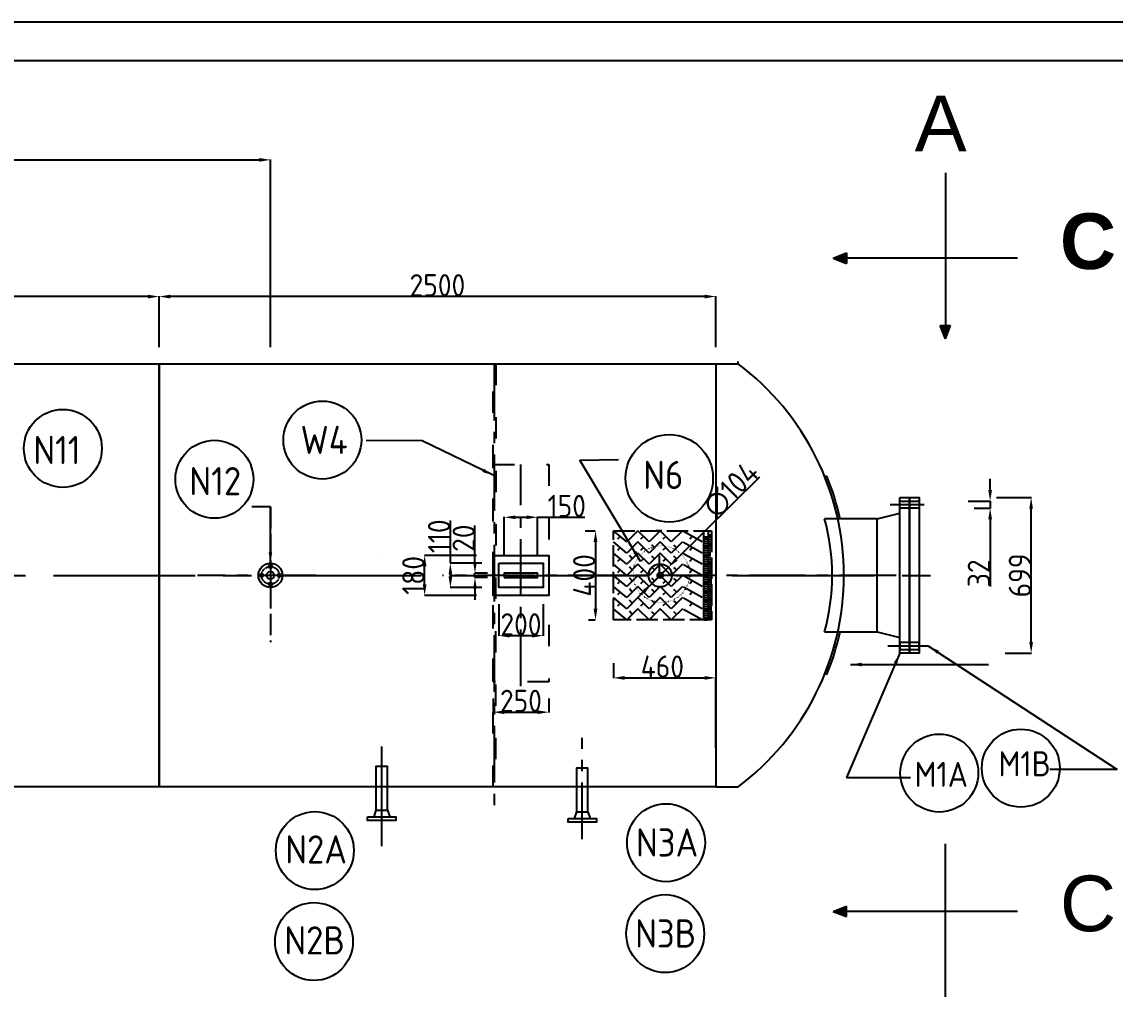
# Model space of a CAD drawing. Header units: inches. Extents: x 45640 to 67593, y 5 to 11258.
# Drawn here: x 57815 to 62724, y 6811 to 11258 of the extents above; entities that cross this region are included whole.
import ezdxf

# ---------------------------------------------------------------- set-up
doc = ezdxf.new("R2010")
doc.units = ezdxf.units.IN
doc.header["$LTSCALE"] = 40
doc.header["$MEASUREMENT"] = 0
for name, pattern in [('ACAD_ISO02W100', [15, 12, -3]), ('ACAD_ISO03W100', [30, 12, -18]), ('CENTER', [50.8, 31.75, -6.35, 6.35, -6.35]), ('DOT', [0.25, 0, -0.25]), ('JIS_08_11', [12.8, 11, -0.6, 0.6, -0.6])]:
    doc.linetypes.add(name, pattern=pattern)
doc.styles.get("Standard").update_dxf_attribs({"font": 'isocp.shx', "height": 100, "bigfont": '@extfont2.shx'})
doc.dimstyles.new('ISO-25', dxfattribs={"dimtxt": 100, "dimasz": 50, "dimexe": 1.25, "dimexo": 75, "dimtad": 1, "dimdec": 0, "dimtxsty": 'Standard', "dimcen": 0, "dimclrd": 1, "dimclre": 1, "dimclrt": 1, "dimazin": 0, "dimtfac": 1, "dimtdec": 0, "dimtmove": 0, "dimatfit": 3, "dimfxl": 1, "dimtfillclr": 1, "dimarcsym": 0})

# ---------------------------------------------------------------- blocks, each defined once
blk = doc.blocks.new('*D754')
at = {"color": 1, "lineweight": -2, "ltscale": 0.2, "transparency": 16777216}
for p, q in [((58431.3, 9797.7), (58431.3, 10026.1)), ((60881.3, 10024.9), (58481.3, 10024.9)), ((60931.3, 9797.7), (60931.3, 10026.1))]:
    blk.add_line(p, q, dxfattribs=at)
at = {"color": 1, "ltscale": 0.2, "transparency": 16777216}
for points in [[(58481.3, 10033.2), (58481.3, 10016.5), (58431.3, 10024.9)], [(60881.3, 10033.2), (60881.3, 10016.5), (60931.3, 10024.9)]]:
    blk.add_solid(points, dxfattribs=at)
at = {"layer": 'Defpoints', "color": 0, "ltscale": 0.2, "transparency": 16777216}
for p in [(58431.3, 10024.9), (58431.3, 9722.7), (60931.3, 9722.7)]:
    blk.add_point(p, dxfattribs=at)
at = {"color": 1, "ltscale": 0.2, "transparency": 16777216, "insert": (59681.3, 10075.5), "char_height": 100, "attachment_point": 5}
blk.add_mtext('2500', dxfattribs=at)
blk = doc.blocks.new('*D755')
at = {"color": 1, "lineweight": -2, "ltscale": 0.2, "transparency": 16777216}
for p, q in [((55931.3, 9797.7), (55931.3, 10026)), ((58381.3, 10024.8), (55981.3, 10024.8)), ((58431.3, 9797.7), (58431.3, 10026))]:
    blk.add_line(p, q, dxfattribs=at)
at = {"color": 1, "ltscale": 0.2, "transparency": 16777216}
for points in [[(55981.3, 10033.1), (55981.3, 10016.4), (55931.3, 10024.8)], [(58381.3, 10033.1), (58381.3, 10016.4), (58431.3, 10024.8)]]:
    blk.add_solid(points, dxfattribs=at)
at = {"layer": 'Defpoints', "color": 0, "ltscale": 0.2, "transparency": 16777216}
for p in [(55931.3, 10024.8), (55931.3, 9722.7), (58431.3, 9722.7)]:
    blk.add_point(p, dxfattribs=at)
at = {"color": 1, "ltscale": 0.2, "transparency": 16777216, "insert": (57181.3, 10075.4), "char_height": 100, "attachment_point": 5}
blk.add_mtext('2500', dxfattribs=at)
blk = doc.blocks.new('*D656')
at = {"color": 1, "lineweight": -2, "ltscale": 0.25, "transparency": 16777216}
for p, q in [((62191.7, 9122), (62348.3, 9122)), ((62347.1, 8473.5), (62347.1, 9072)), ((62230.9, 8423.5), (62348.3, 8423.5))]:
    blk.add_line(p, q, dxfattribs=at)
at = {"color": 1, "ltscale": 0.25, "transparency": 16777216}
for points in [[(62338.8, 9072), (62355.4, 9072), (62347.1, 9122)], [(62338.8, 8473.5), (62355.4, 8473.5), (62347.1, 8423.5)]]:
    blk.add_solid(points, dxfattribs=at)
at = {"layer": 'Defpoints', "color": 0, "ltscale": 0.25, "transparency": 16777216}
for p in [(61441.7, 9122), (62347.1, 9122), (61480.9, 8423.5)]:
    blk.add_point(p, dxfattribs=at)
at = {"color": 1, "ltscale": 0.25, "transparency": 16777216, "insert": (62296.5, 8772.7), "char_height": 100, "attachment_point": 5, "rotation": 90}
blk.add_mtext('699', dxfattribs=at)
blk = doc.blocks.new('*D657')
at = {"color": 1, "lineweight": -2, "ltscale": 0.25, "transparency": 16777216}
for p, q in [((62163, 9156.1), (62163, 9206.1)), ((62064.9, 9106.1), (62164.3, 9106.1)), ((62163, 9106.1), (62163, 9074.4)), ((62091.9, 9074.4), (62164.3, 9074.4)), ((62163, 9024.4), (62163, 8723.5))]:
    blk.add_line(p, q, dxfattribs=at)
at = {"color": 1, "ltscale": 0.25, "transparency": 16777216}
for points in [[(62154.7, 9156.1), (62171.4, 9156.1), (62163, 9106.1)], [(62154.7, 9024.4), (62171.4, 9024.4), (62163, 9074.4)]]:
    blk.add_solid(points, dxfattribs=at)
at = {"layer": 'Defpoints', "color": 0, "ltscale": 0.25, "transparency": 16777216}
for p in [(61314.9, 9106.1), (61341.9, 9074.4), (62163, 9074.4)]:
    blk.add_point(p, dxfattribs=at)
at = {"color": 1, "ltscale": 0.25, "transparency": 16777216, "insert": (62112.4, 8782.1), "char_height": 100, "attachment_point": 5, "rotation": 90}
blk.add_mtext('32', dxfattribs=at)
blk = doc.blocks.new('*D660')
at = {"color": 1, "lineweight": -2, "ltscale": 0.2, "transparency": 16777216}
for p, q in [((53431.3, 9797.7), (53431.3, 10639.9)), ((53481.3, 10638.7), (58881.3, 10638.7)), ((58931.3, 9797.7), (58931.3, 10639.9))]:
    blk.add_line(p, q, dxfattribs=at)
at = {"color": 1, "ltscale": 0.2, "transparency": 16777216}
for points in [[(53481.3, 10647), (53481.3, 10630.3), (53431.3, 10638.7)], [(58881.3, 10647), (58881.3, 10630.3), (58931.3, 10638.7)]]:
    blk.add_solid(points, dxfattribs=at)
at = {"layer": 'Defpoints', "color": 0, "ltscale": 0.2, "transparency": 16777216}
for p in [(58931.3, 10638.7), (53431.3, 9722.7), (58931.3, 9722.7)]:
    blk.add_point(p, dxfattribs=at)
at = {"color": 1, "ltscale": 0.2, "transparency": 16777216, "insert": (56465.3, 10689.3), "char_height": 100, "attachment_point": 5}
blk.add_mtext('5500', dxfattribs=at)
blk = doc.blocks.new('*D627')
at = {"color": 1, "lineweight": -2, "ltscale": 0.2, "transparency": 16777216}
for p, q in [((60345.1, 8972.7), (60389.8, 8972.7)), ((60391, 8922.7), (60391, 8622.7)), ((60359, 8572.7), (60389.8, 8572.7))]:
    blk.add_line(p, q, dxfattribs=at)
at = {"color": 1, "ltscale": 0.2, "transparency": 16777216}
for points in [[(60382.7, 8922.7), (60399.4, 8922.7), (60391, 8972.7)], [(60382.7, 8622.7), (60399.4, 8622.7), (60391, 8572.7)]]:
    blk.add_solid(points, dxfattribs=at)
at = {"layer": 'Defpoints', "color": 0, "ltscale": 0.2, "transparency": 16777216}
for p in [(60420.1, 8972.7), (60391, 8572.7), (60434, 8572.7)]:
    blk.add_point(p, dxfattribs=at)
at = {"color": 1, "ltscale": 0.2, "transparency": 16777216, "insert": (60340.4, 8772.7), "char_height": 100, "attachment_point": 5, "rotation": 90}
blk.add_mtext('400', dxfattribs=at)
blk = doc.blocks.new('*D628')
at = {"color": 1, "lineweight": -2, "ltscale": 0.2, "transparency": 16777216}
for p, q in [((60471.3, 8378.6), (60471.3, 8311.2)), ((60521.3, 8312.4), (60881.3, 8312.4)), ((60931.3, 7997.7), (60931.3, 8313.7))]:
    blk.add_line(p, q, dxfattribs=at)
at = {"color": 1, "ltscale": 0.2, "transparency": 16777216}
for points in [[(60521.3, 8320.7), (60521.3, 8304.1), (60471.3, 8312.4)], [(60881.3, 8320.7), (60881.3, 8304.1), (60931.3, 8312.4)]]:
    blk.add_solid(points, dxfattribs=at)
at = {"layer": 'Defpoints', "color": 0, "ltscale": 0.2, "transparency": 16777216}
for p in [(60471.3, 8453.6), (60931.3, 8312.4), (60931.3, 7922.7)]:
    blk.add_point(p, dxfattribs=at)
at = {"color": 1, "ltscale": 0.2, "transparency": 16777216, "insert": (60691.3, 8363), "char_height": 100, "attachment_point": 5}
blk.add_mtext('460', dxfattribs=at)
blk = doc.blocks.new('*D672')
at = {"color": 1, "lineweight": -2, "ltscale": 0.2, "transparency": 16777216}
for p, q in [((59856.3, 8862.7), (59622.6, 8862.7)), ((59623.8, 8732.7), (59623.8, 8812.7)), ((59856.3, 8682.7), (59622.6, 8682.7))]:
    blk.add_line(p, q, dxfattribs=at)
at = {"color": 1, "ltscale": 0.2, "transparency": 16777216}
for points in [[(59615.5, 8812.7), (59632.2, 8812.7), (59623.8, 8862.7)], [(59615.5, 8732.7), (59632.2, 8732.7), (59623.8, 8682.7)]]:
    blk.add_solid(points, dxfattribs=at)
at = {"layer": 'Defpoints', "color": 0, "ltscale": 0.2, "transparency": 16777216}
for p in [(59623.8, 8862.7), (59931.3, 8862.7), (59931.3, 8682.7)]:
    blk.add_point(p, dxfattribs=at)
at = {"color": 1, "ltscale": 0.2, "transparency": 16777216, "insert": (59573.2, 8772.7), "char_height": 100, "attachment_point": 5, "rotation": 90}
blk.add_mtext('180', dxfattribs=at)
blk = doc.blocks.new('*D673')
at = {"color": 1, "lineweight": -2, "ltscale": 0.2, "transparency": 16777216}
for p, q in [((59739.3, 8827.7), (59739.3, 9019.1)), ((59881.3, 8827.7), (59738.1, 8827.7)), ((59739.3, 8767.7), (59739.3, 8777.7)), ((59881.3, 8717.7), (59738.1, 8717.7))]:
    blk.add_line(p, q, dxfattribs=at)
at = {"color": 1, "ltscale": 0.2, "transparency": 16777216}
for points in [[(59731, 8777.7), (59747.7, 8777.7), (59739.3, 8827.7)], [(59731, 8767.7), (59747.7, 8767.7), (59739.3, 8717.7)]]:
    blk.add_solid(points, dxfattribs=at)
at = {"layer": 'Defpoints', "color": 0, "ltscale": 0.2, "transparency": 16777216}
for p in [(59739.3, 8827.7), (59956.3, 8827.7), (59956.3, 8717.7)]:
    blk.add_point(p, dxfattribs=at)
at = {"color": 1, "ltscale": 0.2, "transparency": 16777216, "insert": (59688.7, 8948.4), "char_height": 100, "attachment_point": 5, "rotation": 90}
blk.add_mtext('110', dxfattribs=at)
blk = doc.blocks.new('*D674')
at = {"color": 1, "lineweight": -2, "ltscale": 0.2, "transparency": 16777216}
for p, q in [((59849.8, 8832.7), (59849.8, 8996.6)), ((59906.3, 8782.7), (59848.6, 8782.7)), ((59906.3, 8762.7), (59848.6, 8762.7)), ((59849.8, 8762.7), (59849.8, 8782.7)), ((59849.8, 8712.7), (59849.8, 8662.7))]:
    blk.add_line(p, q, dxfattribs=at)
at = {"color": 1, "ltscale": 0.2, "transparency": 16777216}
for points in [[(59841.5, 8832.7), (59858.2, 8832.7), (59849.8, 8782.7)], [(59841.5, 8712.7), (59858.2, 8712.7), (59849.8, 8762.7)]]:
    blk.add_solid(points, dxfattribs=at)
at = {"layer": 'Defpoints', "color": 0, "ltscale": 0.2, "transparency": 16777216}
for p in [(59849.8, 8782.7), (59981.3, 8782.7), (59981.3, 8762.7)]:
    blk.add_point(p, dxfattribs=at)
at = {"color": 1, "ltscale": 0.2, "transparency": 16777216, "insert": (59799.2, 8939.7), "char_height": 100, "attachment_point": 5, "rotation": 90}
blk.add_mtext('20', dxfattribs=at)
blk = doc.blocks.new('*D629')
at = {"color": 1, "lineweight": -2, "ltscale": 0.2, "transparency": 16777216}
for p, q in [((59931.3, 8219.6), (59931.3, 8157.1)), ((60181.3, 8219.6), (60181.3, 8157.1)), ((59981.3, 8158.4), (60131.3, 8158.4))]:
    blk.add_line(p, q, dxfattribs=at)
at = {"color": 1, "ltscale": 0.2, "transparency": 16777216}
for points in [[(59981.3, 8166.7), (59981.3, 8150), (59931.3, 8158.4)], [(60131.3, 8166.7), (60131.3, 8150), (60181.3, 8158.4)]]:
    blk.add_solid(points, dxfattribs=at)
at = {"layer": 'Defpoints', "color": 0, "ltscale": 0.2, "transparency": 16777216}
for p in [(59931.3, 8294.6), (60181.3, 8294.6), (60181.3, 8158.4)]:
    blk.add_point(p, dxfattribs=at)
at = {"color": 1, "ltscale": 0.2, "transparency": 16777216, "insert": (60056.3, 8209), "char_height": 100, "attachment_point": 5}
blk.add_mtext('250', dxfattribs=at)
blk = doc.blocks.new('*D675')
at = {"color": 1, "lineweight": -2, "ltscale": 0.2, "transparency": 16777216}
for p, q in [((59956.3, 8642.7), (59956.3, 8500.7)), ((60156.3, 8642.7), (60156.3, 8500.7)), ((60006.3, 8502), (60106.3, 8502))]:
    blk.add_line(p, q, dxfattribs=at)
at = {"color": 1, "ltscale": 0.2, "transparency": 16777216}
for points in [[(60006.3, 8510.3), (60006.3, 8493.6), (59956.3, 8502)], [(60106.3, 8510.3), (60106.3, 8493.6), (60156.3, 8502)]]:
    blk.add_solid(points, dxfattribs=at)
at = {"layer": 'Defpoints', "color": 0, "ltscale": 0.2, "transparency": 16777216}
for p in [(59956.3, 8717.7), (60156.3, 8717.7), (60156.3, 8502)]:
    blk.add_point(p, dxfattribs=at)
at = {"color": 1, "ltscale": 0.2, "transparency": 16777216, "insert": (60056.3, 8552.6), "char_height": 100, "attachment_point": 5}
blk.add_mtext('200', dxfattribs=at)
blk = doc.blocks.new('*D676')
at = {"color": 1, "lineweight": -2, "ltscale": 0.2, "transparency": 16777216}
for p, q in [((59981.3, 8857.7), (59981.3, 9034.9)), ((60031.3, 9033.7), (60081.3, 9033.7)), ((60131.3, 8857.7), (60131.3, 9034.9)), ((60131.3, 9033.7), (60342.6, 9033.7))]:
    blk.add_line(p, q, dxfattribs=at)
at = {"color": 1, "ltscale": 0.2, "transparency": 16777216}
for points in [[(60031.3, 9042), (60031.3, 9025.3), (59981.3, 9033.7)], [(60081.3, 9042), (60081.3, 9025.3), (60131.3, 9033.7)]]:
    blk.add_solid(points, dxfattribs=at)
at = {"layer": 'Defpoints', "color": 0, "ltscale": 0.2, "transparency": 16777216}
for p in [(60131.3, 9033.7), (59981.3, 8782.7), (60131.3, 8782.7)]:
    blk.add_point(p, dxfattribs=at)
at = {"color": 1, "ltscale": 0.2, "transparency": 16777216, "insert": (60262, 9084.3), "char_height": 100, "attachment_point": 5}
blk.add_mtext('150', dxfattribs=at)
blk = doc.blocks.new('*D677')
at = {"color": 1, "lineweight": -2, "ltscale": 0.2, "transparency": 16777216}
for p, q in [((61128, 9213.1), (60753.9, 8844.3)), ((60644.3, 8736.3), (60718.3, 8809.2)), ((60608.7, 8701.1), (60573.1, 8666))]:
    blk.add_line(p, q, dxfattribs=at)
at = {"color": 1, "ltscale": 0.2, "transparency": 16777216}
for points in [[(60748.1, 8850.3), (60759.8, 8838.4), (60718.3, 8809.2)], [(60602.8, 8707.1), (60614.5, 8695.2), (60644.3, 8736.3)]]:
    blk.add_solid(points, dxfattribs=at)
at = {"layer": 'Defpoints', "color": 0, "ltscale": 0.2, "transparency": 16777216}
for p in [(60718.3, 8809.2), (60644.3, 8736.3)]:
    blk.add_point(p, dxfattribs=at)
at = {"color": 1, "ltscale": 0.2, "transparency": 16777216, "insert": (60999.4, 9157.5), "char_height": 100, "attachment_point": 5, "rotation": 44.5921}
blk.add_mtext('∅104', dxfattribs=at)

msp = doc.modelspace()

# ---------------------------------------------------------------- hatches: boundary and pattern name
at = {"lineweight": 50, "ltscale": 0.01}
h = msp.add_hatch(color=256, dxfattribs=at)
h.set_gradient(one_color=1, tint=1)
h.paths.add_polyline_path([(61457.8, 10197.1), (61517.4, 10220.7), (61517.4, 10197.1)])
h.paths.add_polyline_path([(61457.8, 10197.1), (61517.4, 10197.1), (61517.4, 10173.5)])
h = msp.add_hatch(color=256, dxfattribs=at)
h.set_gradient(one_color=1, tint=1)
h.paths.add_polyline_path([(61962, 9834.6), (61938.4, 9894.2), (61962, 9894.2)])
h.paths.add_polyline_path([(61962, 9834.6), (61962, 9894.2), (61985.6, 9894.2)])
h = msp.add_hatch(color=256, dxfattribs=at)
h.set_gradient(one_color=1, tint=1)
h.paths.add_polyline_path([(61457.8, 7263.8), (61517.4, 7240.2), (61517.4, 7263.8)])
h.paths.add_polyline_path([(61457.8, 7263.8), (61517.4, 7263.8), (61517.4, 7287.4)])

# ---------------------------------------------------------------- linework, layer by layer
at = {"lineweight": -3, "ltscale": 0.01}
for p, q in [((61962, 10580.8), (61962, 9894.2)), ((61457.8, 10197.1), (61517.4, 10220.7)), ((61517.4, 10220.7), (61517.4, 10173.5)), ((61457.8, 10197.1), (61517.4, 10173.5)), ((61457.8, 10197.1), (61517.4, 10197.1)), ((62285.4, 10197.1), (61517.4, 10197.1)), ((61938.4, 9894.2), (61985.6, 9894.2)), ((61962, 9834.6), (61938.4, 9894.2)), ((61962, 9834.6), (61985.6, 9894.2)), ((61962, 9834.6), (61962, 9894.2)), ((58931.3, 9722.7), (59655.3, 9722.7)), ((59707.3, 9722.7), (60505.3, 9722.7)), ((60557.3, 9722.7), (60781.3, 9722.7)), ((60931.3, 9722.7), (60931.3, 7922.7)), ((61393.1, 8822.7), (61393.1, 8822.7)), ((61393.1, 8822.7), (61393.1, 8822.7)), ((61393.1, 8772.7), (61393.1, 8772.7)), ((61962, 6880.1), (61962, 7566.7)), ((61457.8, 7263.8), (61517.4, 7287.4)), ((61517.4, 7240.2), (61517.4, 7287.4)), ((61457.8, 7263.8), (61517.4, 7240.2)), ((61457.8, 7263.8), (61517.4, 7263.8)), ((62285.4, 7263.8), (61517.4, 7263.8))]:
    msp.add_line(p, q, dxfattribs=at)
at = {"color": 1, "linetype": 'CENTER', "lineweight": -3, "ltscale": 0.2}
for p, q in [((59936.3, 9722.7), (59936.3, 7730.8)), ((60056.3, 8275.2), (60056.3, 9270.3)), ((60370.9, 9214.4), (60370.9, 9214.4)), ((60370.9, 9214.4), (60370.9, 9214.4)), ((59431.3, 8864), (59431.3, 8864)), ((59431.3, 8864), (59431.3, 8864)), ((59431.3, 8864), (59431.3, 8864)), ((59431.3, 8864), (59431.3, 8864)), ((59431.3, 8864), (59431.3, 8864)), ((59431.3, 8864), (59431.3, 8864)), ((59431.3, 8864), (59431.3, 8864)), ((59431.3, 8864), (59431.3, 8864)), ((59431.3, 8864), (59431.3, 8864)), ((59431.3, 8864), (59431.3, 8864)), ((59431.3, 8864), (59431.3, 8864)), ((59431.3, 8864), (59431.3, 8864)), ((59431.3, 8864), (59431.3, 8864)), ((59431.3, 8864), (59431.3, 8864)), ((59135.8, 8772.7), (58603.9, 8772.7)), ((60331.3, 7588.1), (60331.3, 8042.8))]:
    msp.add_line(p, q, dxfattribs=at)
at = {"lineweight": -3, "ltscale": 0.25}
for p, q in [((60931.3, 9722.7), (61031.3, 9722.7)), ((61656.2, 9026.7), (61757.8, 9052.1)), ((61656.2, 9026.7), (61419.6, 9026.7)), ((61656.2, 8518.7), (61656.2, 9026.7)), ((61419.6, 8518.7), (61656.2, 8518.7)), ((61656.2, 8518.7), (61757.8, 8493.3)), ((60931.3, 7822.7), (61031.3, 7822.7)), ((59405.3, 7718.8), (59395.3, 7688.2)), ((59457.3, 7718.8), (59467.3, 7688.2)), ((60305.3, 7711.3), (60295.3, 7680.7)), ((60357.3, 7711.3), (60367.3, 7680.7))]:
    msp.add_line(p, q, dxfattribs=at)
at = {"lineweight": -3, "ltscale": 0.2}
for p, q in [((61031.3, 9722.7), (61031.3, 9732.7)), ((59931.3, 9222.7), (59941.3, 9222.7)), ((61430.3, 9218), (61419.7, 9214.6)), ((60688.8, 8972.7), (60663.8, 8972.7)), ((60556.3, 8897.7), (60544, 8911.6)), ((61506.3, 8772.7), (61516.3, 8772.7)), ((61430.3, 8327.5), (61421.1, 8331.1))]:
    msp.add_line(p, q, dxfattribs=at)
at = {"linetype": 'CENTER', "lineweight": -3, "ltscale": 0.25}
for p, q in [((61823.2, 9090.2), (61714.8, 9090.2)), ((61866.1, 9090.2), (61757.7, 9090.2)), ((61364.3, 8772.7), (61527.3, 8772.7)), ((61843.9, 8455.2), (61704.4, 8455.2)), ((61886.8, 8455.2), (61747.4, 8455.2))]:
    msp.add_line(p, q, dxfattribs=at)
at = {"color": 1, "linetype": 'ACAD_ISO02W100', "lineweight": -3, "ltscale": 0.2}
for p, q in [((58931.3, 9079.8), (58931.3, 8473.4)), ((60676.3, 8861.4), (60676.3, 8748.2))]:
    msp.add_line(p, q, dxfattribs=at)
at = {"linetype": 'ACAD_ISO02W100', "lineweight": -3, "ltscale": 0.2}
for p, q in [((60531.3, 8922.7), (60471.3, 8972.7)), ((60501.3, 8947.7), (60489.4, 8934.9)), ((60581.3, 8972.7), (60531.3, 8922.7)), ((60631.3, 8922.7), (60581.3, 8972.7)), ((60606.3, 8947.7), (60593.6, 8934.9)), ((60681.3, 8972.7), (60631.3, 8922.7)), ((60731.3, 8922.7), (60681.3, 8972.7)), ((60706.3, 8947.7), (60693.8, 8935.9)), ((60781.3, 8972.7), (60731.3, 8922.7)), ((60869.6, 8922.7), (60781.3, 8972.7)), ((60825.4, 8947.7), (60815.3, 8934.9)), ((60531.3, 8872.7), (60471.3, 8922.7)), ((60531.3, 8872.7), (60471.3, 8922.7)), ((60501.3, 8897.7), (60489.4, 8884.9)), ((60581.3, 8922.7), (60531.3, 8872.7)), ((60581.3, 8922.7), (60531.3, 8872.7)), ((60631.3, 8872.7), (60581.3, 8922.7)), ((60631.3, 8872.7), (60581.3, 8922.7)), ((60606.3, 8897.7), (60593.6, 8884.9)), ((60681.3, 8922.7), (60631.3, 8872.7)), ((60681.3, 8922.7), (60631.3, 8872.7)), ((60656.3, 8897.7), (60643.2, 8909.6)), ((60731.3, 8872.7), (60681.3, 8922.7)), ((60731.3, 8872.7), (60681.3, 8922.7)), ((60706.3, 8897.7), (60693.8, 8885.9)), ((60781.3, 8922.7), (60731.3, 8872.7)), ((60781.3, 8922.7), (60731.3, 8872.7)), ((60756.3, 8897.7), (60743.4, 8908.6)), ((60869.6, 8872.7), (60781.3, 8922.7)), ((60869.6, 8872.7), (60781.3, 8922.7)), ((60825.4, 8897.7), (60815.3, 8884.9)), ((60531.3, 8822.7), (60471.3, 8872.7)), ((60531.3, 8822.7), (60471.3, 8872.7)), ((60501.3, 8847.7), (60489.4, 8834.9)), ((60581.3, 8872.7), (60531.3, 8822.7)), ((60581.3, 8872.7), (60531.3, 8822.7)), ((60556.3, 8847.7), (60544, 8861.6)), ((60631.3, 8822.7), (60581.3, 8872.7)), ((60631.3, 8822.7), (60581.3, 8872.7)), ((60606.3, 8847.7), (60593.6, 8834.9)), ((60681.3, 8872.7), (60631.3, 8822.7)), ((60681.3, 8872.7), (60631.3, 8822.7)), ((60656.3, 8847.7), (60643.2, 8859.6)), ((60731.3, 8822.7), (60681.3, 8872.7)), ((60731.3, 8822.7), (60681.3, 8872.7)), ((60706.3, 8847.7), (60693.8, 8835.9)), ((60781.3, 8872.7), (60731.3, 8822.7)), ((60781.3, 8872.7), (60731.3, 8822.7)), ((60756.3, 8847.7), (60743.4, 8858.6)), ((60869.6, 8822.7), (60781.3, 8872.7)), ((60869.6, 8822.7), (60781.3, 8872.7)), ((60825.4, 8847.7), (60815.3, 8834.9)), ((60531.3, 8772.7), (60471.3, 8822.7)), ((60531.3, 8772.7), (60471.3, 8822.7)), ((60501.3, 8797.7), (60489.4, 8784.9)), ((60581.3, 8822.7), (60531.3, 8772.7)), ((60581.3, 8822.7), (60531.3, 8772.7)), ((60556.3, 8797.7), (60544, 8811.6)), ((60631.3, 8772.7), (60581.3, 8822.7)), ((60631.3, 8772.7), (60581.3, 8822.7)), ((60606.3, 8797.7), (60593.6, 8784.9)), ((60681.3, 8822.7), (60631.3, 8772.7)), ((60681.3, 8822.7), (60631.3, 8772.7)), ((60656.3, 8797.7), (60643.2, 8809.6)), ((60731.3, 8772.7), (60681.3, 8822.7)), ((60731.3, 8772.7), (60681.3, 8822.7)), ((60706.3, 8797.7), (60693.8, 8785.9)), ((60781.3, 8822.7), (60731.3, 8772.7)), ((60781.3, 8822.7), (60731.3, 8772.7)), ((60756.3, 8797.7), (60743.4, 8808.6)), ((60869.6, 8772.7), (60781.3, 8822.7)), ((60869.6, 8772.7), (60781.3, 8822.7)), ((60825.4, 8797.7), (60815.3, 8784.9)), ((60531.3, 8722.7), (60471.3, 8772.7)), ((60531.3, 8722.7), (60471.3, 8772.7)), ((60501.3, 8747.7), (60489.4, 8734.9)), ((60581.3, 8772.7), (60531.3, 8722.7)), ((60581.3, 8772.7), (60531.3, 8722.7)), ((60556.3, 8747.7), (60544, 8761.6)), ((60631.3, 8722.7), (60581.3, 8772.7)), ((60631.3, 8722.7), (60581.3, 8772.7)), ((60606.3, 8747.7), (60593.6, 8734.9)), ((60681.3, 8772.7), (60631.3, 8722.7)), ((60681.3, 8772.7), (60631.3, 8722.7)), ((60656.3, 8747.7), (60643.2, 8759.6)), ((60731.3, 8722.7), (60681.3, 8772.7)), ((60731.3, 8722.7), (60681.3, 8772.7)), ((60706.3, 8747.7), (60693.8, 8735.9)), ((60781.3, 8772.7), (60731.3, 8722.7)), ((60781.3, 8772.7), (60731.3, 8722.7)), ((60756.3, 8747.7), (60743.4, 8758.6)), ((60869.6, 8722.7), (60781.3, 8772.7)), ((60869.6, 8722.7), (60781.3, 8772.7)), ((60825.4, 8747.7), (60815.3, 8734.9)), ((60531.3, 8672.7), (60471.3, 8722.7)), ((60531.3, 8672.7), (60471.3, 8722.7)), ((60501.3, 8697.7), (60489.4, 8684.9)), ((60581.3, 8722.7), (60531.3, 8672.7)), ((60581.3, 8722.7), (60531.3, 8672.7)), ((60556.3, 8697.7), (60544, 8711.6)), ((60631.3, 8672.7), (60581.3, 8722.7)), ((60631.3, 8672.7), (60581.3, 8722.7)), ((60606.3, 8697.7), (60593.6, 8684.9)), ((60681.3, 8722.7), (60631.3, 8672.7)), ((60681.3, 8722.7), (60631.3, 8672.7)), ((60656.3, 8697.7), (60643.2, 8709.6)), ((60731.3, 8672.7), (60681.3, 8722.7)), ((60731.3, 8672.7), (60681.3, 8722.7)), ((60706.3, 8697.7), (60693.8, 8685.9)), ((60781.3, 8722.7), (60731.3, 8672.7)), ((60781.3, 8722.7), (60731.3, 8672.7)), ((60756.3, 8697.7), (60743.4, 8708.6)), ((60869.6, 8672.7), (60781.3, 8722.7)), ((60869.6, 8672.7), (60781.3, 8722.7)), ((60825.4, 8697.7), (60815.3, 8684.9)), ((60531.3, 8622.7), (60471.3, 8672.7)), ((60531.3, 8622.7), (60471.3, 8672.7)), ((60501.3, 8647.7), (60489.4, 8634.9)), ((60581.3, 8672.7), (60531.3, 8622.7)), ((60581.3, 8672.7), (60531.3, 8622.7)), ((60556.3, 8647.7), (60544, 8661.6)), ((60631.3, 8622.7), (60581.3, 8672.7)), ((60631.3, 8622.7), (60581.3, 8672.7)), ((60606.3, 8647.7), (60593.6, 8634.9)), ((60681.3, 8672.7), (60631.3, 8622.7)), ((60681.3, 8672.7), (60631.3, 8622.7)), ((60656.3, 8647.7), (60643.2, 8659.6)), ((60731.3, 8622.7), (60681.3, 8672.7)), ((60731.3, 8622.7), (60681.3, 8672.7)), ((60706.3, 8647.7), (60693.8, 8635.9)), ((60781.3, 8672.7), (60731.3, 8622.7)), ((60781.3, 8672.7), (60731.3, 8622.7)), ((60756.3, 8647.7), (60743.4, 8658.6)), ((60869.6, 8622.7), (60781.3, 8672.7)), ((60869.6, 8622.7), (60781.3, 8672.7)), ((60825.4, 8647.7), (60815.3, 8634.9)), ((60531.3, 8572.7), (60471.3, 8622.7)), ((60581.3, 8622.7), (60531.3, 8572.7)), ((60556.3, 8597.7), (60544, 8611.6)), ((60631.3, 8572.7), (60581.3, 8622.7)), ((60681.3, 8622.7), (60631.3, 8572.7)), ((60656.3, 8597.7), (60643.2, 8609.6)), ((60731.3, 8572.7), (60681.3, 8622.7)), ((60781.3, 8622.7), (60731.3, 8572.7)), ((60756.3, 8597.7), (60743.4, 8608.6)), ((60869.6, 8572.7), (60781.3, 8622.7))]:
    msp.add_line(p, q, dxfattribs=at)
at = {"linetype": 'JIS_08_11', "lineweight": -3}
msp.add_line((60876.7, 8572.7), (60876.7, 8963.9), dxfattribs=at)
at = {"linetype": 'DOT', "lineweight": -3}
for p, q in [((60882.8, 8572.7), (60882.8, 8963.9)), ((60891.5, 8572.7), (60891.5, 8963.9)), ((60898.7, 8581.6), (60898.7, 8972.7)), ((60905.8, 8581.6), (60905.8, 8972.7))]:
    msp.add_line(p, q, dxfattribs=at)
at = {"linetype": 'ACAD_ISO02W100', "lineweight": -3}
for p, q in [((60898.7, 8581.6), (60898.7, 8972.7)), ((60898.7, 8581.6), (60898.7, 8822.8)), ((60910.5, 8581.6), (60910.5, 8822.8)), ((60910.5, 8572.7), (60910.5, 8814))]:
    msp.add_line(p, q, dxfattribs=at)
at = {"linetype": 'CENTER', "lineweight": -3, "ltscale": 0.5}
msp.add_line((50845.8, 8772.7), (61909.9, 8772.7), dxfattribs=at)
msp.add_line((50845.8, 8772.7), (61909.9, 8772.7), dxfattribs=at)
at = {"linetype": 'CENTER', "lineweight": -3, "ltscale": 0.2}
msp.add_line((61740.7, 8772.7), (59704.7, 8772.7), dxfattribs=at)
at = {"linetype": 'ACAD_ISO02W100', "lineweight": -3, "ltscale": 0.25}
msp.add_line((60910.5, 8634.8), (60910.5, 8644.8), dxfattribs=at)
msp.add_line((60910.5, 8634.8), (60910.5, 8644.8), dxfattribs=at)
at = {"color": 1, "linetype": 'CENTER', "lineweight": -3, "ltscale": 0.5}
msp.add_line((59431.3, 7556.3), (59431.3, 8004.7), dxfattribs=at)
at = {"color": 1, "lineweight": -3, "ltscale": 0.2}
msp.add_line((60521.3, 7822.7), (60521.3, 7822.7), dxfattribs=at)
at = {"ltscale": 0.2}
for points in [[(67592.7, 5.2), (45639.7, 5.2), (45639.7, 11258.4), (67592.7, 11258.4)], [(58431.3, 7822.7), (55931.3, 7822.7), (55931.3, 9722.7), (58431.3, 9722.7)], [(59931.3, 8862.7), (60181.3, 8862.7), (60181.3, 8682.7), (59931.3, 8682.7)], [(59956.3, 8827.7), (60156.3, 8827.7), (60156.3, 8717.7), (59956.3, 8717.7)], [(59981.3, 8762.7), (60131.3, 8762.7), (60131.3, 8782.7), (59981.3, 8782.7)], [(59457.3, 7718.8), (59457.3, 7914.3), (59405.3, 7914.3), (59405.3, 7718.8)], [(60357.3, 7711.3), (60357.3, 7906.8), (60305.3, 7906.8), (60305.3, 7711.3)]]:
    msp.add_lwpolyline(points, close=True, dxfattribs=at)
at = {"lineweight": -3, "ltscale": 0.005}
msp.add_lwpolyline([(67442.9, 11082.7), (45828.1, 11082.7), (45828.1, 167.3), (67442.9, 167.3)], close=True, dxfattribs=at)
at = {"ltscale": 0.2}
msp.add_lwpolyline([(58431.3, 7822.7), (58431.3, 7822.7), (58431.3, 9722.7), (60931.3, 9722.7), (60931.3, 7822.7), (58431.3, 7822.7)], dxfattribs=at)
at = {"linetype": 'ACAD_ISO03W100', "ltscale": 0.2}
for points in [[(59941.3, 7822.7), (59931.3, 7822.7), (59931.3, 9722.7), (59943.8, 9722.7)], [(60181.3, 8294.6), (59931.3, 8294.6), (59931.3, 9270.3), (60181.3, 9270.3)]]:
    msp.add_lwpolyline(points, close=True, dxfattribs=at)
at = {"ltscale": 0.25}
for points in [[(61757.8, 9122), (61800.7, 9122), (61800.7, 8423.5), (61757.8, 8423.5)], [(61800.7, 9122), (61843.7, 9122), (61843.7, 8423.5), (61800.7, 8423.5)], [(59367.8, 7688.2), (59494.8, 7688.2), (59494.8, 7672.2), (59367.8, 7672.2)], [(60267.8, 7680.7), (60394.8, 7680.7), (60394.8, 7664.8), (60267.8, 7664.8)]]:
    msp.add_lwpolyline(points, close=True, dxfattribs=at)
at = {"linetype": 'ACAD_ISO03W100', "ltscale": 0.25}
for points in [[(61800.7, 9074.4), (61757.8, 9074.4), (61757.8, 9106.1), (61800.7, 9106.1)], [(61843.7, 9074.4), (61800.7, 9074.4), (61800.7, 9106.1), (61843.7, 9106.1)], [(61757.8, 8439.4), (61800.7, 8439.4), (61800.7, 8471.1), (61757.8, 8471.1)], [(61800.7, 8439.4), (61843.7, 8439.4), (61843.7, 8471.1), (61800.7, 8471.1)]]:
    msp.add_lwpolyline(points, close=True, dxfattribs=at)
at = {"linetype": 'ACAD_ISO02W100', "ltscale": 0.2}
msp.add_lwpolyline([(60471.3, 8972.7), (60911.3, 8972.7), (60911.3, 8572.7), (60471.3, 8572.7)], close=True, dxfattribs=at)
at = {"ltscale": 0.01}
for centre, radius in [((59164.6, 9380.4), 175), ((57999.3, 9342.9), 175), ((58679.9, 9204.3), 175), ((60722.2, 9208.6), 196.3), ((58931.3, 8772.7), 54), ((58931.3, 8772.7), 16.8), ((58931.3, 8812.4), 7.87), ((58891.7, 8772.7), 7.87), ((58931.3, 8733.1), 7.87), ((58970.9, 8772.7), 7.87), ((61934.7, 7885), 175), ((62300.7, 7907.1), 175), ((59130.7, 7536.8), 175), ((60707.8, 7572.2), 175), ((60704, 7163.9), 175), ((59126.9, 7128.4), 175)]:
    msp.add_circle(centre, radius, dxfattribs=at)
at = {"linetype": 'DOT', "ltscale": 0.2}
msp.add_circle((60686.4, 8778.1), 127, dxfattribs=at)
at = {"linetype": 'CENTER', "ltscale": 0.01}
msp.add_circle((58931.3, 8772.7), 39.6, dxfattribs=at)
at = {"ltscale": 0.2}
for radius in [52, 12.5]:
    msp.add_circle((60681.3, 8772.7), radius, dxfattribs=at)
at = {"ltscale": 0.25}
msp.add_arc((60318.8, 8772.7), 1187.5, 306.8699, 53.1301, dxfattribs=at)
at = {"ltscale": 0.2}
for start, end in [(12.2471, 21.8284), (338.1716, 347.7529)]:
    msp.add_arc((60318.8, 8772.7), 1197.4, start, end, dxfattribs=at)
at = {"ltscale": 0.005}
msp.add_arc((60492.6, 8772.7), 961.2, 344.6775, 15.3225, dxfattribs=at)

# ---------------------------------------------------------------- texts
at = {"lineweight": -3, "ltscale": 0.01, "attachment_point": 1}
for s, insert, char_height, width in [('{\\f@Arial Unicode MS|b0|i0|c0|p34;A}', (61824.4, 10927.7), 250, 468.541), ('{\\f@Arial Unicode MS|b1|i0|c0|p34;C}', (62476.3, 10398.5), 250, 468.541), ('W4', (59066.4, 9444.5), 126.56, 1025.685), ('N11', (57866.9, 9399), 126.56, 1025.685), ('N6', (60605.1, 9287.1), 126.56, 1025.685), ('N12', (58567.5, 9259.1), 126.56, 1025.685), ('M1B', (62200.3, 7983), 112.5, 683.79), ('M1A', (61823.6, 7935.5), 112.5, 683.79), ('N3A', (60572.7, 7636.4), 126.56, 1025.685), ('N2A', (58997.7, 7605.3), 126.56, 1025.685), ('{\\f@Arial Unicode MS|b0|i0|c0|p34;C}', (62476.3, 7424.6), 250, 468.541), ('N3B', (60568.9, 7228), 126.56, 1025.685), ('N2B', (58993.9, 7196.9), 126.56, 1025.685)]:
    msp.add_mtext(s, dxfattribs=dict(at, insert=insert, char_height=char_height, width=width))

# ---------------------------------------------------------------- dimensions: what is measured, and where the dimension line sits
at = {"ltscale": 0.2}
for base, p1, p2, picture, middle in [((58931.3, 10638.7), (53431.3, 9722.7), (58931.3, 9722.7), '*D660', (56465.3, 10638.7)), ((58431.3, 10024.9), (60931.3, 9722.7), (58431.3, 9722.7), '*D754', (59681.3, 10024.9)), ((60931.3, 8312.4), (60471.3, 8453.6), (60931.3, 7922.7), '*D628', (60691.3, 8312.4)), ((60181.3, 8158.4), (59931.3, 8294.6), (60181.3, 8294.6), '*D629', (60056.3, 8158.4))]:
    dim = msp.add_linear_dim(base=base, p1=p1, p2=p2, dimstyle='ISO-25', dxfattribs=at)
    dim.commit()
    dim.dimension.update_dxf_attribs({"geometry": picture, "text_midpoint": middle, "dimtype": 160})
at = {"color": 6, "ltscale": 0.2}
dim = msp.add_linear_dim(base=(55931.3, 10024.8), p1=(58431.3, 9722.7), p2=(55931.3, 9722.7), dimstyle='ISO-25', dxfattribs=at)
dim.commit()
dim.dimension.update_dxf_attribs({"geometry": '*D755', "text_midpoint": (57181.3, 10024.8), "dimtype": 160})
at = {"ltscale": 0.2}
dim = msp.add_diameter_dim_2p(p1=(60556.7, 8649.9), p2=(60805.9, 8895.6), dimstyle='ISO-25', dxfattribs=at)
dim.commit()
dim.dimension.update_dxf_attribs({"geometry": '*D677', "text_midpoint": (61035, 9121.4), "dimtype": 163})
at = {"ltscale": 0.25}
for base, p1, p2, picture, middle in [((62163, 9074.4), (61314.9, 9106.1), (61341.9, 9074.4), '*D657', (62163, 8782.1)), ((62347.0862386, 9121.9947696), (61480.909768, 8423.4947696), (61441.6705916, 9121.9947696), '*D656', (62347.0862386, 8772.7447696))]:
    dim = msp.add_linear_dim(base=base, p1=p1, p2=p2, angle=90, dimstyle='ISO-25', override={"dimexo": 750}, dxfattribs=at)
    dim.commit()
    dim.dimension.update_dxf_attribs({"geometry": picture, "text_midpoint": middle, "dimtype": 160})
at = {"ltscale": 0.2}
for base, p1, p2, picture, middle in [((60131.3, 9033.7), (59981.3, 8782.7), (60131.3, 8782.7), '*D676', (60262, 9084.3)), ((60156.3, 8502), (59956.3, 8717.7), (60156.3, 8717.7), '*D675', (60056.3, 8552.6))]:
    dim = msp.add_linear_dim(base=base, p1=p1, p2=p2, dimstyle='ISO-25', dxfattribs=at)
    dim.commit()
    dim.dimension.update_dxf_attribs({"geometry": picture, "text_midpoint": middle})
for base, p1, p2, picture, middle in [((59739.3, 8827.7), (59956.3, 8717.7), (59956.3, 8827.7), '*D673', (59688.7, 8948.4)), ((59849.8, 8782.7), (59981.3, 8762.7), (59981.3, 8782.7), '*D674', (59799.2, 8939.7)), ((60391, 8572.7), (60420.1, 8972.7), (60434, 8572.7), '*D627', (60340.4, 8772.7)), ((59623.8, 8862.7), (59931.3, 8682.7), (59931.3, 8862.7), '*D672', (59573.2, 8772.7))]:
    dim = msp.add_linear_dim(base=base, p1=p1, p2=p2, angle=90, dimstyle='ISO-25', dxfattribs=at)
    dim.commit()
    dim.dimension.update_dxf_attribs({"geometry": picture, "text_midpoint": middle})

# ---------------------------------------------------------------- leaders
for points in [[(59931.3, 9222.7), (59612.1, 9376.5), (59360.8, 9378.7)], [(58931.3, 8826.7), (58931.3, 9079.8), (58848.3, 9079.8)]]:
    msp.add_leader(points, dimstyle='ISO-25', override={"dimgap": 0.625, "dimtad": 0}, dxfattribs=at)
at = {"ltscale": 0.01}
for points in [[(60593.6, 8834.9), (60321.3, 9289.6), (60493.6, 9293.5)], [(61886.8, 8455.2), (62733.2, 7901), (62431.4, 7901)], [(61757.8, 8423.5), (61517.6, 7865.3), (61805.3, 7865.3)], [(61536.1, 8372.3), (62155.4, 8372.3)]]:
    msp.add_leader(points, dimstyle='ISO-25', override={"dimgap": 0.625, "dimtad": 0}, dxfattribs=at)

doc.saveas('drawing.dxf')
